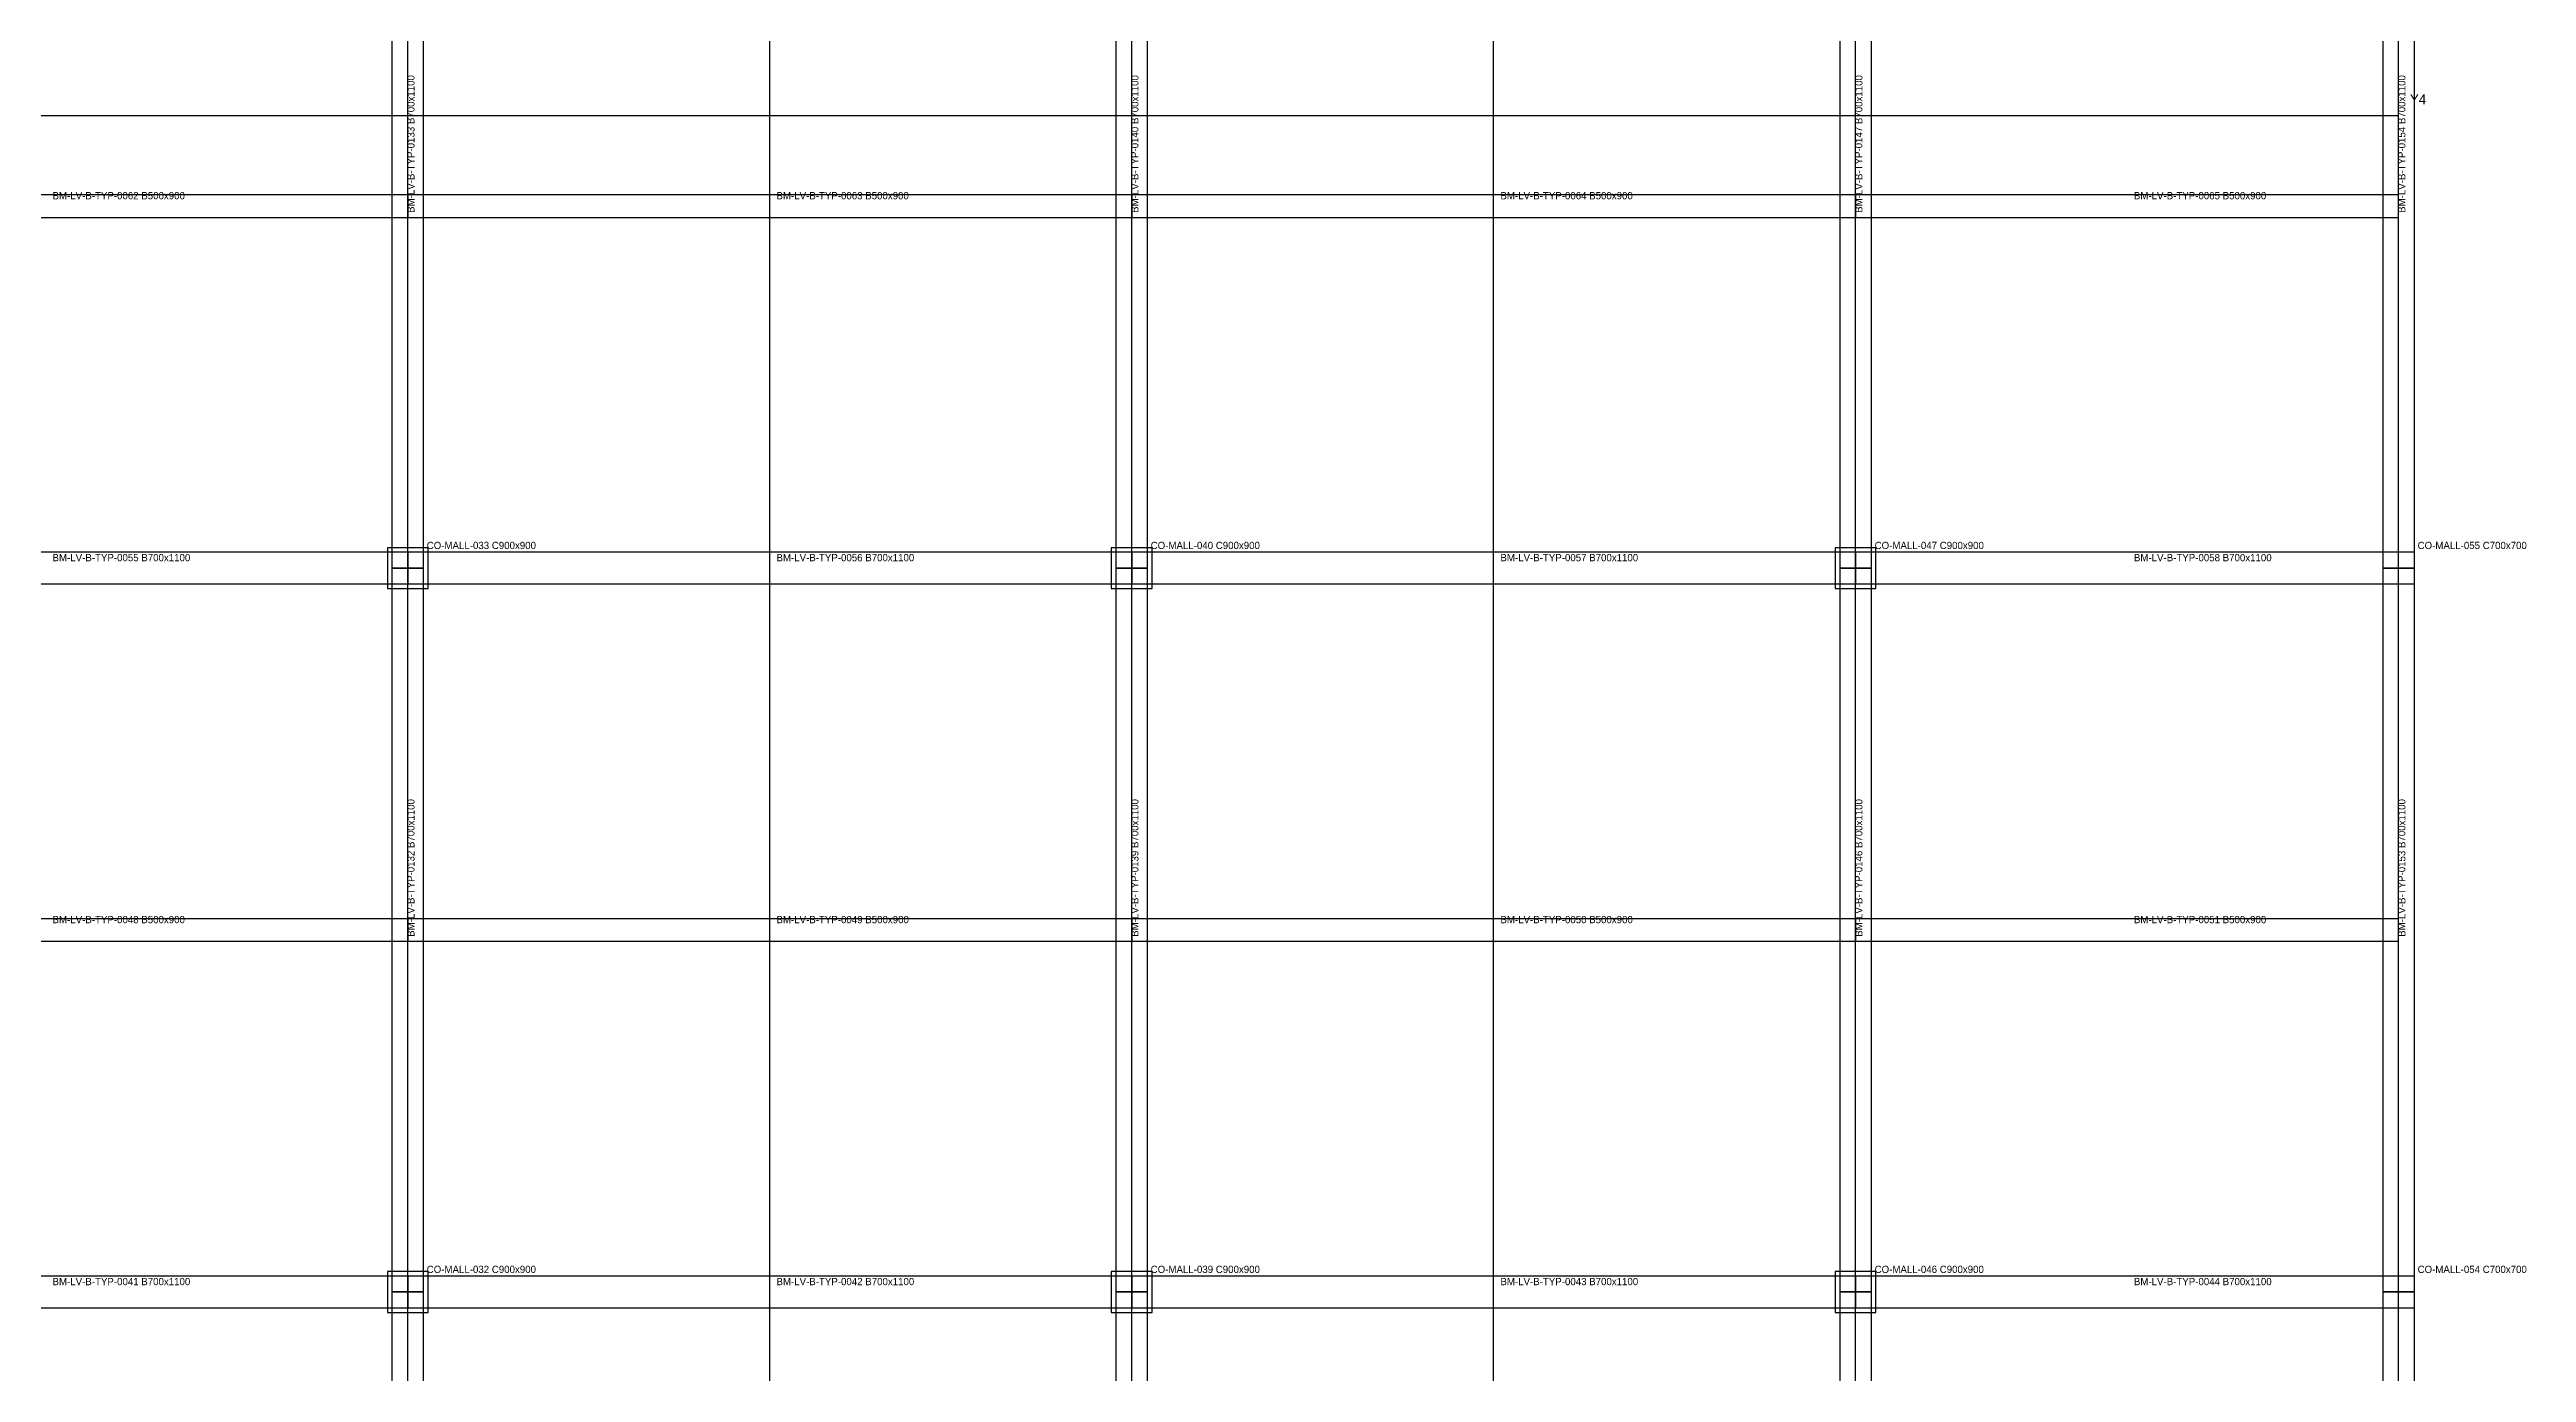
# Model space of a CAD drawing. Header units: millimetres. Extents: x -450 to 225826, y -254450 to 109948.
# Drawn here: x 52084 to 106826, y 45221 to 74460 of the extents above; entities that cross this region are included whole.
import ezdxf

# ---------------------------------------------------------------- set-up
doc = ezdxf.new("R2010")
doc.units = ezdxf.units.MM
for name, color, linetype in [('LV-B-TYP_BEAM', 5, 'Continuous'), ('LV-B-TYP_COLUMN', 1, 'Continuous'), ('LV-B-TYP_GRID', 8, 'Continuous'), ('LV-B-TYP_SLAB', 7, 'Continuous'), ('TEXT', 7, 'Continuous')]:
    doc.layers.add(name, color=color, linetype=linetype)

msp = doc.modelspace()

# ---------------------------------------------------------------- linework, layer by layer
at = {"layer": 'LV-B-TYP_BEAM'}
for points in [[(59650, 63000), (60350, 63000), (60350, 79000), (59650, 79000), (59650, 63000)], [(75650, 63000), (76350, 63000), (76350, 79000), (75650, 79000), (75650, 63000)], [(91650, 63000), (92350, 63000), (92350, 79000), (91650, 79000), (91650, 63000)], [(103650, 63000), (104350, 63000), (104350, 79000), (103650, 79000), (103650, 63000)], [(44000, 71250), (44000, 70750), (60000, 70750), (60000, 71250), (44000, 71250)], [(60000, 71250), (60000, 70750), (76000, 70750), (76000, 71250), (60000, 71250)], [(76000, 71250), (76000, 70750), (92000, 70750), (92000, 71250), (76000, 71250)], [(92000, 71250), (92000, 70750), (104000, 70750), (104000, 71250), (92000, 71250)], [(44000, 63350), (44000, 62650), (60000, 62650), (60000, 63350), (44000, 63350)], [(59650, 47000), (60350, 47000), (60350, 63000), (59650, 63000), (59650, 47000)], [(60000, 63350), (60000, 62650), (76000, 62650), (76000, 63350), (60000, 63350)], [(75650, 47000), (76350, 47000), (76350, 63000), (75650, 63000), (75650, 47000)], [(76000, 63350), (76000, 62650), (92000, 62650), (92000, 63350), (76000, 63350)], [(91650, 47000), (92350, 47000), (92350, 63000), (91650, 63000), (91650, 47000)], [(92000, 63350), (92000, 62650), (104000, 62650), (104000, 63350), (92000, 63350)], [(103650, 47000), (104350, 47000), (104350, 63000), (103650, 63000), (103650, 47000)], [(44000, 55250), (44000, 54750), (60000, 54750), (60000, 55250), (44000, 55250)], [(60000, 55250), (60000, 54750), (76000, 54750), (76000, 55250), (60000, 55250)], [(76000, 55250), (76000, 54750), (92000, 54750), (92000, 55250), (76000, 55250)], [(92000, 55250), (92000, 54750), (104000, 54750), (104000, 55250), (92000, 55250)], [(44000, 47350), (44000, 46650), (60000, 46650), (60000, 47350), (44000, 47350)], [(60000, 47350), (60000, 46650), (76000, 46650), (76000, 47350), (60000, 47350)], [(76000, 47350), (76000, 46650), (92000, 46650), (92000, 47350), (76000, 47350)], [(92000, 47350), (92000, 46650), (104000, 46650), (104000, 47350), (92000, 47350)], [(59650, 31000), (60350, 31000), (60350, 47000), (59650, 47000), (59650, 31000)], [(75650, 31000), (76350, 31000), (76350, 47000), (75650, 47000), (75650, 31000)], [(91650, 31000), (92350, 31000), (92350, 47000), (91650, 47000), (91650, 31000)], [(103650, 31000), (104350, 31000), (104350, 47000), (103650, 47000), (103650, 31000)]]:
    msp.add_lwpolyline(points, close=True, dxfattribs=at)
at = {"layer": 'LV-B-TYP_COLUMN'}
for points in [[(59550, 62550), (60450, 62550), (60450, 63450), (59550, 63450), (59550, 62550)], [(75550, 62550), (76450, 62550), (76450, 63450), (75550, 63450), (75550, 62550)], [(91550, 62550), (92450, 62550), (92450, 63450), (91550, 63450), (91550, 62550)], [(103650, 62650), (104350, 62650), (104350, 63350), (103650, 63350), (103650, 62650)], [(59550, 46550), (60450, 46550), (60450, 47450), (59550, 47450), (59550, 46550)], [(75550, 46550), (76450, 46550), (76450, 47450), (75550, 47450), (75550, 46550)], [(91550, 46550), (92450, 46550), (92450, 47450), (91550, 47450), (91550, 46550)], [(103650, 46650), (104350, 46650), (104350, 47350), (103650, 47350), (103650, 46650)]]:
    msp.add_lwpolyline(points, close=True, dxfattribs=at)
at = {"layer": 'LV-B-TYP_GRID'}
for points in [[(60000, 0), (60000, 102000)], [(68000, 0), (68000, 102000)], [(76000, 0), (76000, 102000)], [(84000, 0), (84000, 102000)], [(92000, 0), (92000, 102000)], [(104000, 0), (104000, 102000)], [(0, 73000), (104000, 73000)]]:
    msp.add_lwpolyline(points, dxfattribs=at)
at = {"layer": 'LV-B-TYP_SLAB'}
msp.add_lwpolyline([(0, 0), (104000, 0), (104000, 102000), (0, 102000), (0, 0)], close=True, dxfattribs=at)

# ---------------------------------------------------------------- texts
at = {"layer": 'TEXT'}
for s, p in [('BM-LV-B-TYP-0133 B700x1100', (60150, 70850)), ('BM-LV-B-TYP-0140 B700x1100', (76150, 70850)), ('BM-LV-B-TYP-0147 B700x1100', (92150, 70850)), ('BM-LV-B-TYP-0154 B700x1100', (104150, 70850)), ('BM-LV-B-TYP-0132 B700x1100', (60150, 54850)), ('BM-LV-B-TYP-0139 B700x1100', (76150, 54850)), ('BM-LV-B-TYP-0146 B700x1100', (92150, 54850)), ('BM-LV-B-TYP-0153 B700x1100', (104150, 54850))]:
    msp.add_text(s, height=160, rotation=90, dxfattribs=at).set_placement(p)
for s, height, p in [('Y4', 220, (104250, 73250)), ('BM-LV-B-TYP-0062 B500x900', 160, (52150, 71150)), ('BM-LV-B-TYP-0063 B500x900', 160, (68150, 71150)), ('BM-LV-B-TYP-0064 B500x900', 160, (84150, 71150)), ('BM-LV-B-TYP-0065 B500x900', 160, (98150, 71150)), ('CO-MALL-033 C900x900', 160, (60420, 63420)), ('CO-MALL-040 C900x900', 160, (76420, 63420)), ('CO-MALL-047 C900x900', 160, (92420, 63420)), ('CO-MALL-055 C700x700', 160, (104420, 63420)), ('BM-LV-B-TYP-0055 B700x1100', 160, (52150, 63150)), ('BM-LV-B-TYP-0056 B700x1100', 160, (68150, 63150)), ('BM-LV-B-TYP-0057 B700x1100', 160, (84150, 63150)), ('BM-LV-B-TYP-0058 B700x1100', 160, (98150, 63150)), ('BM-LV-B-TYP-0048 B500x900', 160, (52150, 55150)), ('BM-LV-B-TYP-0049 B500x900', 160, (68150, 55150)), ('BM-LV-B-TYP-0050 B500x900', 160, (84150, 55150)), ('BM-LV-B-TYP-0051 B500x900', 160, (98150, 55150)), ('BM-LV-B-TYP-0041 B700x1100', 160, (52150, 47150)), ('CO-MALL-032 C900x900', 160, (60420, 47420)), ('BM-LV-B-TYP-0042 B700x1100', 160, (68150, 47150)), ('CO-MALL-039 C900x900', 160, (76420, 47420)), ('BM-LV-B-TYP-0043 B700x1100', 160, (84150, 47150)), ('CO-MALL-046 C900x900', 160, (92420, 47420)), ('BM-LV-B-TYP-0044 B700x1100', 160, (98150, 47150)), ('CO-MALL-054 C700x700', 160, (104420, 47420))]:
    msp.add_text(s, height=height, dxfattribs=at).set_placement(p)

doc.saveas('drawing.dxf')
